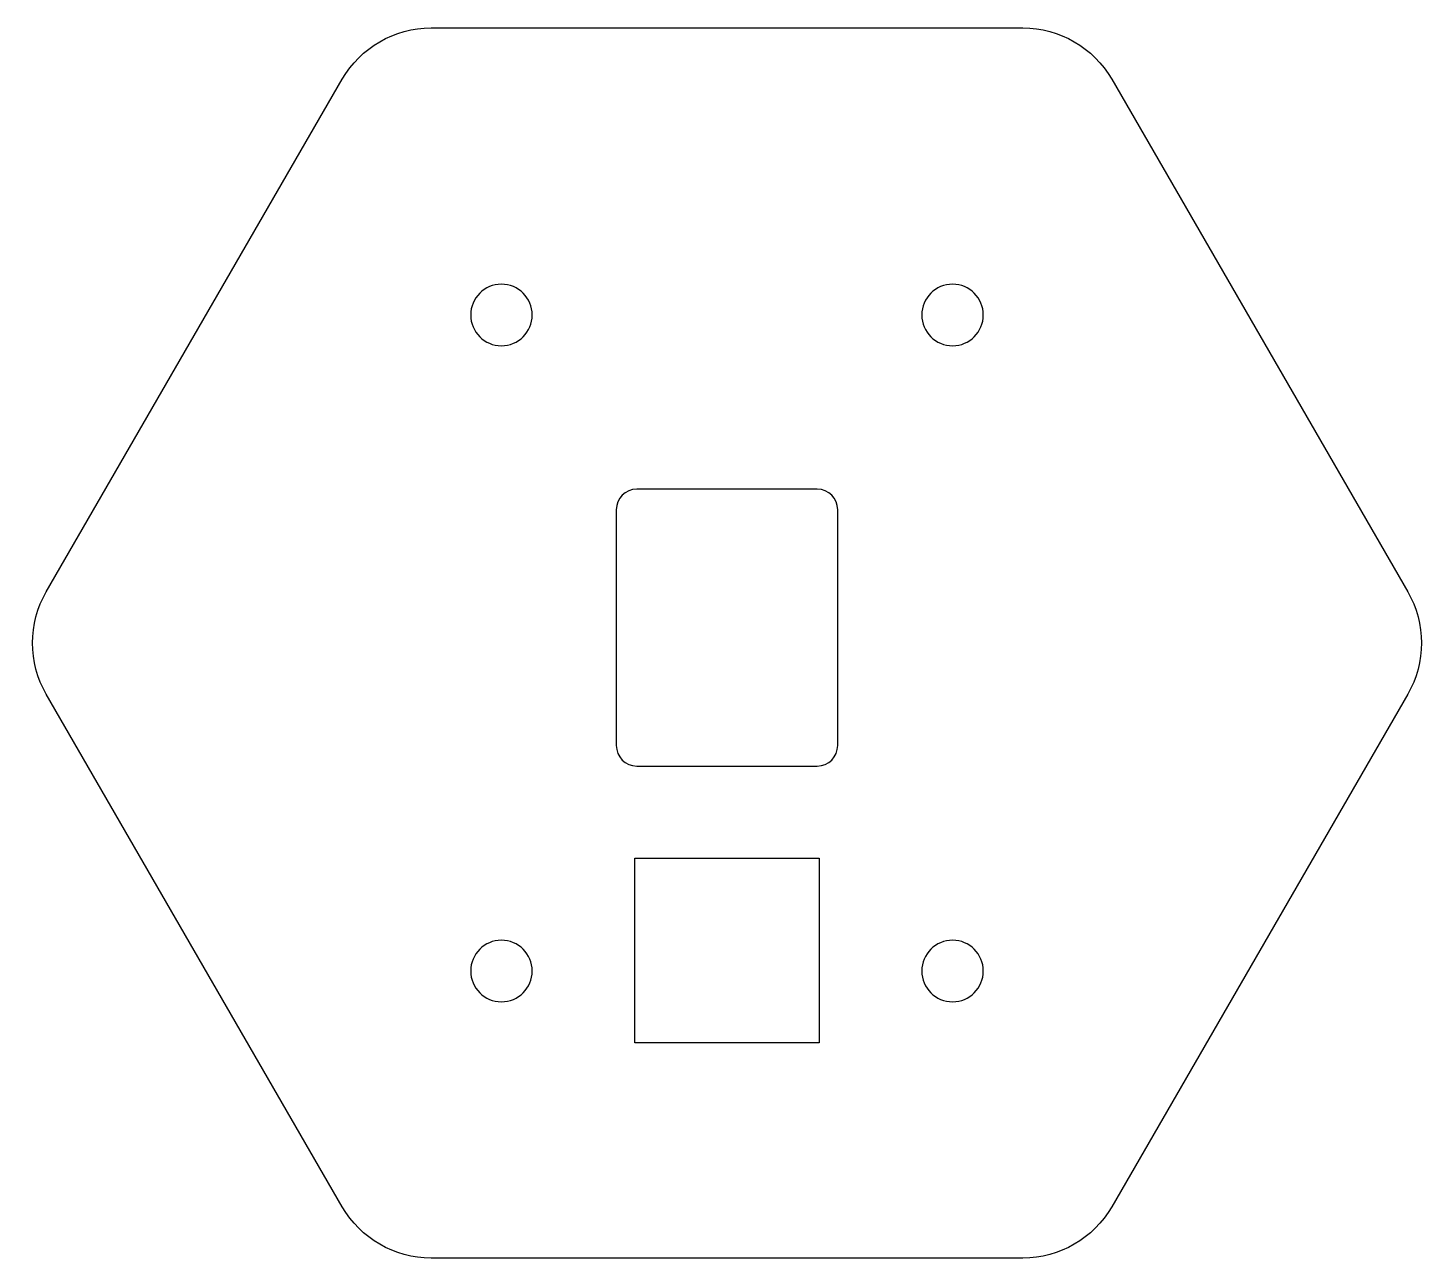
# Model space of a CAD drawing. Header units: inches. Extents: x 8.4 to 76.6, y 12.5 to 72.5.
import ezdxf

# ---------------------------------------------------------------- set-up
doc = ezdxf.new("R2010")
doc.units = ezdxf.units.IN
doc.header["$MEASUREMENT"] = 0
doc.layers.add('Layer 1', color=7, linetype='Continuous')

msp = doc.modelspace()

# ---------------------------------------------------------------- linework, layer by layer
at = {"layer": 'Layer 1', "color": 7, "lineweight": 25}
msp.add_lwpolyline([(38.01, 32.01), (47.01, 32.01), (47.01, 23.01), (38.01, 23.01), (38.01, 32.01)], dxfattribs=at)
for points, knots in [([(75.707, 45.01), (75.707, 45.01), (61.273, 70.01), (61.273, 70.01), (60.381, 71.557), (58.73, 72.51), (56.943, 72.51), (56.943, 72.51), (28.076, 72.51), (28.076, 72.51), (26.29, 72.51), (24.639, 71.557), (23.746, 70.01), (23.746, 70.01), (9.312, 45.01), (9.312, 45.01), (8.419, 43.463), (8.419, 41.557), (9.312, 40.01), (9.312, 40.01), (23.746, 15.01), (23.746, 15.01), (24.639, 13.463), (26.29, 12.51), (28.076, 12.51), (28.076, 12.51), (56.943, 12.51), (56.943, 12.51), (58.73, 12.51), (60.381, 13.463), (61.273, 15.01), (61.273, 15.01), (75.707, 40.01), (75.707, 40.01), (76.601, 41.557), (76.601, 43.463), (75.707, 45.01)], [0, 0, 0, 0, 1, 1, 1, 2, 2, 2, 3, 3, 3, 4, 4, 4, 5, 5, 5, 6, 6, 6, 7, 7, 7, 8, 8, 8, 9, 9, 9, 10, 10, 10, 11, 11, 11, 12, 12, 12, 12]), ([(30.01, 58.51), (30.01, 59.338), (30.681, 60.01), (31.51, 60.01), (32.338, 60.01), (33.01, 59.338), (33.01, 58.51), (33.01, 57.681), (32.338, 57.01), (31.51, 57.01), (30.681, 57.01), (30.01, 57.681), (30.01, 58.51)], [0, 0, 0, 0, 1, 1, 1, 2, 2, 2, 3, 3, 3, 4, 4, 4, 4]), ([(52.01, 58.51), (52.01, 59.338), (52.681, 60.01), (53.51, 60.01), (54.338, 60.01), (55.01, 59.338), (55.01, 58.51), (55.01, 57.681), (54.338, 57.01), (53.51, 57.01), (52.681, 57.01), (52.01, 57.681), (52.01, 58.51)], [0, 0, 0, 0, 1, 1, 1, 2, 2, 2, 3, 3, 3, 4, 4, 4, 4]), ([(38.11, 36.51), (37.557, 36.51), (37.11, 36.957), (37.11, 37.51), (37.11, 37.51), (37.11, 49.01), (37.11, 49.01), (37.11, 49.562), (37.557, 50.01), (38.11, 50.01), (38.11, 50.01), (46.91, 50.01), (46.91, 50.01), (47.462, 50.01), (47.91, 49.562), (47.91, 49.01), (47.91, 49.01), (47.91, 37.51), (47.91, 37.51), (47.91, 36.957), (47.462, 36.51), (46.91, 36.51), (46.91, 36.51), (38.11, 36.51), (38.11, 36.51)], [0, 0, 0, 0, 1, 1, 1, 2, 2, 2, 3, 3, 3, 4, 4, 4, 5, 5, 5, 6, 6, 6, 7, 7, 7, 8, 8, 8, 8]), ([(30.01, 26.51), (30.01, 27.338), (30.681, 28.01), (31.51, 28.01), (32.338, 28.01), (33.01, 27.338), (33.01, 26.51), (33.01, 25.681), (32.338, 25.01), (31.51, 25.01), (30.681, 25.01), (30.01, 25.681), (30.01, 26.51)], [0, 0, 0, 0, 1, 1, 1, 2, 2, 2, 3, 3, 3, 4, 4, 4, 4]), ([(52.01, 26.51), (52.01, 27.338), (52.681, 28.01), (53.51, 28.01), (54.338, 28.01), (55.01, 27.338), (55.01, 26.51), (55.01, 25.681), (54.338, 25.01), (53.51, 25.01), (52.681, 25.01), (52.01, 25.681), (52.01, 26.51)], [0, 0, 0, 0, 1, 1, 1, 2, 2, 2, 3, 3, 3, 4, 4, 4, 4])]:
    msp.add_open_spline(points, degree=3, knots=knots, dxfattribs=at)

doc.saveas('drawing.dxf')
